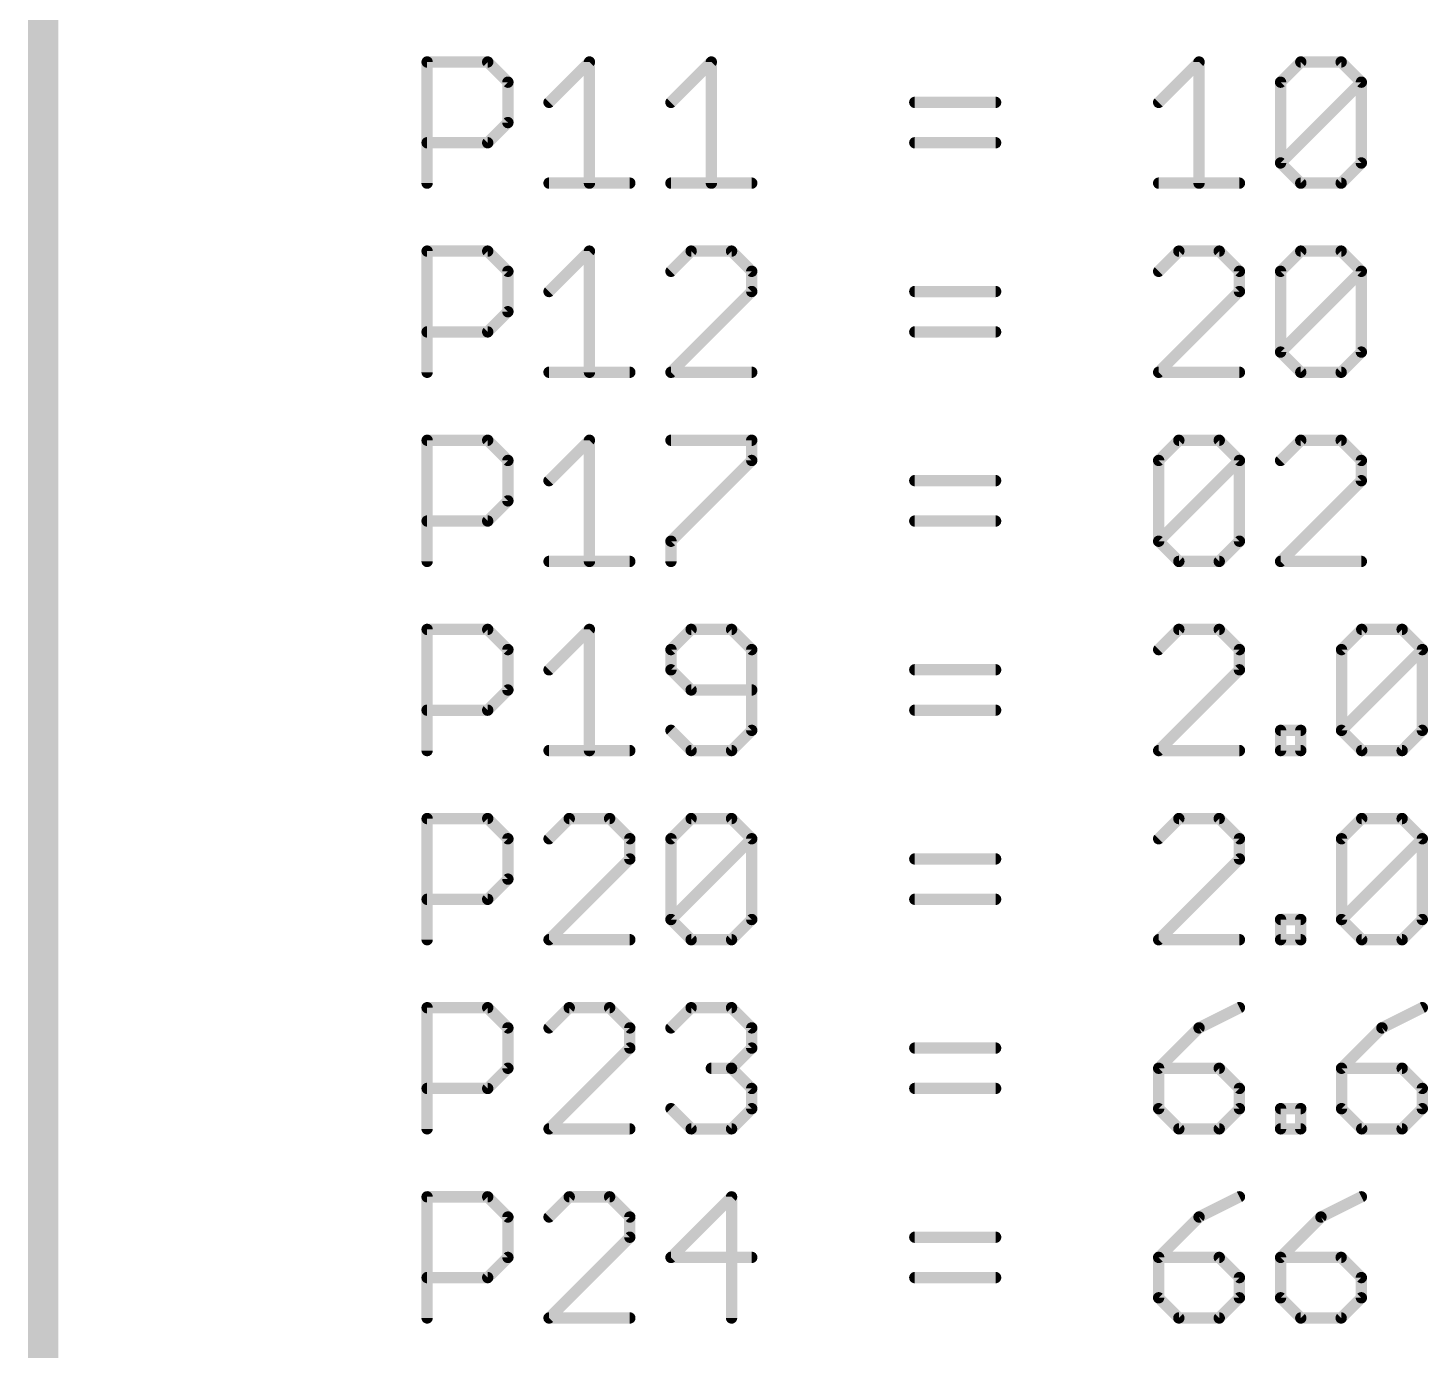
# Model space of a CAD drawing. Extents: x 0 to 387, y 0 to 260.
# Drawn here: x 294.44 to 313.24, y 207.93 to 225.68 of the extents above; entities that cross this region are included whole.
import ezdxf

# ---------------------------------------------------------------- set-up
doc = ezdxf.new("R2010")
doc.units = 0
doc.layers.add('91', color=94, linetype='CONTINUOUS')
doc.layers.add('94', color=14, linetype='CONTINUOUS')

msp = doc.modelspace()

# ---------------------------------------------------------------- linework, layer by layer
at = {"layer": '91', "const_width": 0.4064}
msp.add_lwpolyline([(294.64, 190.5), (294.64, 238.76)], dxfattribs=at)
at = {"layer": '94', "const_width": 0.1524}
for points in [[(299.7962, 223.5962), (299.7962, 225.2232)], [(299.7962, 225.2232), (300.6097, 225.2232)], [(300.6097, 225.2232), (300.8809, 224.952)], [(301.4334, 224.6809), (301.9757, 225.2232)], [(301.9757, 225.2232), (301.9757, 223.5962)], [(303.0705, 224.6809), (303.6128, 225.2232)], [(303.6128, 225.2232), (303.6128, 223.5962)], [(309.6191, 224.6809), (310.1615, 225.2232)], [(310.1615, 225.2232), (310.1615, 223.5962)], [(311.2563, 224.952), (311.5275, 225.2232)], [(311.5275, 225.2232), (312.0698, 225.2232)], [(312.0698, 225.2232), (312.341, 224.952)], [(300.8809, 224.952), (300.8809, 224.4097)], [(311.2563, 223.8674), (311.2563, 224.952)], [(311.2563, 223.8674), (312.341, 224.952)], [(312.341, 224.952), (312.341, 223.8674)], [(306.3448, 224.6809), (307.4295, 224.6809)], [(300.8809, 224.4097), (300.6097, 224.1385)], [(300.6097, 224.1385), (299.7962, 224.1385)], [(306.3448, 224.1385), (307.4295, 224.1385)], [(311.5275, 223.5962), (311.2563, 223.8674)], [(312.341, 223.8674), (312.0698, 223.5962)], [(301.4334, 223.5962), (302.518, 223.5962)], [(303.0705, 223.5962), (304.1552, 223.5962)], [(309.6191, 223.5962), (310.7038, 223.5962)], [(312.0698, 223.5962), (311.5275, 223.5962)], [(299.7962, 221.0562), (299.7962, 222.6832)], [(299.7962, 222.6832), (300.6097, 222.6832)], [(300.6097, 222.6832), (300.8809, 222.412)], [(301.4334, 222.1409), (301.9757, 222.6832)], [(301.9757, 222.6832), (301.9757, 221.0562)], [(303.3417, 222.6832), (303.0705, 222.412)], [(303.884, 222.6832), (303.3417, 222.6832)], [(304.1552, 222.412), (303.884, 222.6832)], [(309.8903, 222.6832), (309.6191, 222.412)], [(310.4326, 222.6832), (309.8903, 222.6832)], [(310.7038, 222.412), (310.4326, 222.6832)], [(311.2563, 222.412), (311.5275, 222.6832)], [(311.5275, 222.6832), (312.0698, 222.6832)], [(312.0698, 222.6832), (312.341, 222.412)], [(300.8809, 222.412), (300.8809, 221.8697)], [(304.1552, 222.1409), (304.1552, 222.412)], [(310.7038, 222.1409), (310.7038, 222.412)], [(311.2563, 221.3274), (311.2563, 222.412)], [(311.2563, 221.3274), (312.341, 222.412)], [(312.341, 222.412), (312.341, 221.3274)], [(303.0705, 221.0562), (304.1552, 222.1409)], [(306.3448, 222.1409), (307.4295, 222.1409)], [(309.6191, 221.0562), (310.7038, 222.1409)], [(300.8809, 221.8697), (300.6097, 221.5985)], [(300.6097, 221.5985), (299.7962, 221.5985)], [(306.3448, 221.5985), (307.4295, 221.5985)], [(311.5275, 221.0562), (311.2563, 221.3274)], [(312.341, 221.3274), (312.0698, 221.0562)], [(301.4334, 221.0562), (302.518, 221.0562)], [(304.1552, 221.0562), (303.0705, 221.0562)], [(310.7038, 221.0562), (309.6191, 221.0562)], [(312.0698, 221.0562), (311.5275, 221.0562)], [(299.7962, 218.5162), (299.7962, 220.1432)], [(299.7962, 220.1432), (300.6097, 220.1432)], [(300.6097, 220.1432), (300.8809, 219.872)], [(301.4334, 219.6009), (301.9757, 220.1432)], [(301.9757, 220.1432), (301.9757, 218.5162)], [(303.0705, 220.1432), (304.1552, 220.1432)], [(304.1552, 220.1432), (304.1552, 219.872)], [(309.6191, 219.872), (309.8903, 220.1432)], [(309.8903, 220.1432), (310.4326, 220.1432)], [(310.4326, 220.1432), (310.7038, 219.872)], [(311.5275, 220.1432), (311.2563, 219.872)], [(312.0698, 220.1432), (311.5275, 220.1432)], [(312.341, 219.872), (312.0698, 220.1432)], [(300.8809, 219.872), (300.8809, 219.3297)], [(304.1552, 219.872), (303.0705, 218.7874)], [(309.6191, 218.7874), (309.6191, 219.872)], [(309.6191, 218.7874), (310.7038, 219.872)], [(310.7038, 219.872), (310.7038, 218.7874)], [(312.341, 219.6009), (312.341, 219.872)], [(306.3448, 219.6009), (307.4295, 219.6009)], [(311.2563, 218.5162), (312.341, 219.6009)], [(300.8809, 219.3297), (300.6097, 219.0585)], [(300.6097, 219.0585), (299.7962, 219.0585)], [(306.3448, 219.0585), (307.4295, 219.0585)], [(303.0705, 218.7874), (303.0705, 218.5162)], [(309.8903, 218.5162), (309.6191, 218.7874)], [(310.7038, 218.7874), (310.4326, 218.5162)], [(301.4334, 218.5162), (302.518, 218.5162)], [(310.4326, 218.5162), (309.8903, 218.5162)], [(312.341, 218.5162), (311.2563, 218.5162)], [(299.7962, 215.9762), (299.7962, 217.6032)], [(299.7962, 217.6032), (300.6097, 217.6032)], [(300.6097, 217.6032), (300.8809, 217.332)], [(301.4334, 217.0609), (301.9757, 217.6032)], [(301.9757, 217.6032), (301.9757, 215.9762)], [(303.3417, 217.6032), (303.0705, 217.332)], [(303.884, 217.6032), (303.3417, 217.6032)], [(304.1552, 217.332), (303.884, 217.6032)], [(309.8903, 217.6032), (309.6191, 217.332)], [(310.4326, 217.6032), (309.8903, 217.6032)], [(310.7038, 217.332), (310.4326, 217.6032)], [(312.0749, 217.332), (312.346, 217.6032)], [(312.346, 217.6032), (312.8884, 217.6032)], [(312.8884, 217.6032), (313.1595, 217.332)], [(300.8809, 217.332), (300.8809, 216.7897)], [(303.0705, 217.332), (303.0705, 217.0609)], [(304.1552, 216.2474), (304.1552, 217.332)], [(310.7038, 217.0609), (310.7038, 217.332)], [(312.0749, 216.2474), (312.0749, 217.332)], [(312.0749, 216.2474), (313.1595, 217.332)], [(313.1595, 217.332), (313.1595, 216.2474)], [(303.0705, 217.0609), (303.3417, 216.7897)], [(306.3448, 217.0609), (307.4295, 217.0609)], [(309.6191, 215.9762), (310.7038, 217.0609)], [(300.8809, 216.7897), (300.6097, 216.5185)], [(303.3417, 216.7897), (304.1552, 216.7897)], [(300.6097, 216.5185), (299.7962, 216.5185)], [(306.3448, 216.5185), (307.4295, 216.5185)], [(303.0705, 216.2474), (303.3417, 215.9762)], [(303.884, 215.9762), (304.1552, 216.2474)], [(311.2563, 215.9762), (311.2563, 216.2474)], [(311.2563, 216.2474), (311.5275, 216.2474)], [(311.5275, 216.2474), (311.5275, 215.9762)], [(312.346, 215.9762), (312.0749, 216.2474)], [(313.1595, 216.2474), (312.8884, 215.9762)], [(301.4334, 215.9762), (302.518, 215.9762)], [(303.3417, 215.9762), (303.884, 215.9762)], [(310.7038, 215.9762), (309.6191, 215.9762)], [(311.5275, 215.9762), (311.2563, 215.9762)], [(312.8884, 215.9762), (312.346, 215.9762)], [(299.7962, 213.4362), (299.7962, 215.0632)], [(299.7962, 215.0632), (300.6097, 215.0632)], [(300.6097, 215.0632), (300.8809, 214.792)], [(301.7045, 215.0632), (301.4334, 214.792)], [(302.2468, 215.0632), (301.7045, 215.0632)], [(302.518, 214.792), (302.2468, 215.0632)], [(303.0705, 214.792), (303.3417, 215.0632)], [(303.3417, 215.0632), (303.884, 215.0632)], [(303.884, 215.0632), (304.1552, 214.792)], [(309.8903, 215.0632), (309.6191, 214.792)], [(310.4326, 215.0632), (309.8903, 215.0632)], [(310.7038, 214.792), (310.4326, 215.0632)], [(312.0749, 214.792), (312.346, 215.0632)], [(312.346, 215.0632), (312.8884, 215.0632)], [(312.8884, 215.0632), (313.1595, 214.792)], [(300.8809, 214.792), (300.8809, 214.2497)], [(302.518, 214.5209), (302.518, 214.792)], [(303.0705, 213.7074), (303.0705, 214.792)], [(303.0705, 213.7074), (304.1552, 214.792)], [(304.1552, 214.792), (304.1552, 213.7074)], [(310.7038, 214.5209), (310.7038, 214.792)], [(312.0749, 213.7074), (312.0749, 214.792)], [(312.0749, 213.7074), (313.1595, 214.792)], [(313.1595, 214.792), (313.1595, 213.7074)], [(301.4334, 213.4362), (302.518, 214.5209)], [(306.3448, 214.5209), (307.4295, 214.5209)], [(309.6191, 213.4362), (310.7038, 214.5209)], [(300.8809, 214.2497), (300.6097, 213.9785)], [(300.6097, 213.9785), (299.7962, 213.9785)], [(306.3448, 213.9785), (307.4295, 213.9785)], [(303.3417, 213.4362), (303.0705, 213.7074)], [(304.1552, 213.7074), (303.884, 213.4362)], [(311.2563, 213.4362), (311.2563, 213.7074)], [(311.2563, 213.7074), (311.5275, 213.7074)], [(311.5275, 213.7074), (311.5275, 213.4362)], [(312.346, 213.4362), (312.0749, 213.7074)], [(313.1595, 213.7074), (312.8884, 213.4362)], [(302.518, 213.4362), (301.4334, 213.4362)], [(303.884, 213.4362), (303.3417, 213.4362)], [(310.7038, 213.4362), (309.6191, 213.4362)], [(311.5275, 213.4362), (311.2563, 213.4362)], [(312.8884, 213.4362), (312.346, 213.4362)], [(299.7962, 210.8962), (299.7962, 212.5232)], [(299.7962, 212.5232), (300.6097, 212.5232)], [(300.6097, 212.5232), (300.8809, 212.252)], [(301.7045, 212.5232), (301.4334, 212.252)], [(302.2468, 212.5232), (301.7045, 212.5232)], [(302.518, 212.252), (302.2468, 212.5232)], [(303.0705, 212.252), (303.3417, 212.5232)], [(303.3417, 212.5232), (303.884, 212.5232)], [(303.884, 212.5232), (304.1552, 212.252)], [(310.7038, 212.5232), (310.1615, 212.252)], [(313.1595, 212.5232), (312.6172, 212.252)], [(300.8809, 212.252), (300.8809, 211.7097)], [(302.518, 211.9809), (302.518, 212.252)], [(304.1552, 212.252), (304.1552, 211.9809)], [(310.1615, 212.252), (309.6191, 211.7097)], [(312.6172, 212.252), (312.0749, 211.7097)], [(301.4334, 210.8962), (302.518, 211.9809)], [(304.1552, 211.9809), (303.884, 211.7097)], [(306.3448, 211.9809), (307.4295, 211.9809)], [(300.8809, 211.7097), (300.6097, 211.4385)], [(303.884, 211.7097), (303.6128, 211.7097)], [(303.884, 211.7097), (304.1552, 211.4385)], [(309.6191, 211.7097), (309.6191, 211.1674)], [(310.4326, 211.7097), (309.6191, 211.7097)], [(310.7038, 211.4385), (310.4326, 211.7097)], [(312.0749, 211.7097), (312.0749, 211.1674)], [(312.8884, 211.7097), (312.0749, 211.7097)], [(313.1595, 211.4385), (312.8884, 211.7097)], [(300.6097, 211.4385), (299.7962, 211.4385)], [(304.1552, 211.4385), (304.1552, 211.1674)], [(306.3448, 211.4385), (307.4295, 211.4385)], [(310.7038, 211.1674), (310.7038, 211.4385)], [(313.1595, 211.1674), (313.1595, 211.4385)], [(303.3417, 210.8962), (303.0705, 211.1674)], [(304.1552, 211.1674), (303.884, 210.8962)], [(309.6191, 211.1674), (309.8903, 210.8962)], [(310.4326, 210.8962), (310.7038, 211.1674)], [(311.2563, 210.8962), (311.2563, 211.1674)], [(311.2563, 211.1674), (311.5275, 211.1674)], [(311.5275, 211.1674), (311.5275, 210.8962)], [(312.0749, 211.1674), (312.346, 210.8962)], [(312.8884, 210.8962), (313.1595, 211.1674)], [(302.518, 210.8962), (301.4334, 210.8962)], [(303.884, 210.8962), (303.3417, 210.8962)], [(309.8903, 210.8962), (310.4326, 210.8962)], [(311.5275, 210.8962), (311.2563, 210.8962)], [(312.346, 210.8962), (312.8884, 210.8962)], [(299.7962, 208.3562), (299.7962, 209.9832)], [(299.7962, 209.9832), (300.6097, 209.9832)], [(300.6097, 209.9832), (300.8809, 209.712)], [(301.7045, 209.9832), (301.4334, 209.712)], [(302.2468, 209.9832), (301.7045, 209.9832)], [(302.518, 209.712), (302.2468, 209.9832)], [(303.884, 209.9832), (303.0705, 209.1697)], [(303.884, 208.3562), (303.884, 209.9832)], [(310.7038, 209.9832), (310.1615, 209.712)], [(312.341, 209.9832), (311.7986, 209.712)], [(300.8809, 209.712), (300.8809, 209.1697)], [(302.518, 209.4409), (302.518, 209.712)], [(310.1615, 209.712), (309.6191, 209.1697)], [(311.7986, 209.712), (311.2563, 209.1697)], [(301.4334, 208.3562), (302.518, 209.4409)], [(306.3448, 209.4409), (307.4295, 209.4409)], [(300.8809, 209.1697), (300.6097, 208.8985)], [(303.0705, 209.1697), (304.1552, 209.1697)], [(309.6191, 209.1697), (309.6191, 208.6274)], [(310.4326, 209.1697), (309.6191, 209.1697)], [(310.7038, 208.8985), (310.4326, 209.1697)], [(311.2563, 209.1697), (311.2563, 208.6274)], [(312.0698, 209.1697), (311.2563, 209.1697)], [(312.341, 208.8985), (312.0698, 209.1697)], [(300.6097, 208.8985), (299.7962, 208.8985)], [(306.3448, 208.8985), (307.4295, 208.8985)], [(310.7038, 208.6274), (310.7038, 208.8985)], [(312.341, 208.6274), (312.341, 208.8985)], [(309.6191, 208.6274), (309.8903, 208.3562)], [(310.4326, 208.3562), (310.7038, 208.6274)], [(311.2563, 208.6274), (311.5275, 208.3562)], [(312.0698, 208.3562), (312.341, 208.6274)], [(302.518, 208.3562), (301.4334, 208.3562)], [(309.8903, 208.3562), (310.4326, 208.3562)], [(311.5275, 208.3562), (312.0698, 208.3562)]]:
    msp.add_lwpolyline(points, dxfattribs=at)
at = {"layer": '94', "const_width": 0.0762}
for points in [[(299.8343, 225.2232, 1), (299.7581, 225.2232)], [(299.7962, 225.2613, 1), (299.7962, 225.1851)], [(300.6366, 225.2501, 1), (300.5828, 225.1962)], [(300.6097, 225.1851, 1), (300.6097, 225.2613)], [(302.0138, 225.2232, 1), (301.9376, 225.2232)], [(302.0026, 225.1962, 1), (301.9487, 225.2501)], [(303.6509, 225.2232, 1), (303.5747, 225.2232)], [(303.6398, 225.1962, 1), (303.5859, 225.2501)], [(310.1996, 225.2232, 1), (310.1234, 225.2232)], [(310.1884, 225.1962, 1), (310.1345, 225.2501)], [(311.5275, 225.2613, 1), (311.5275, 225.1851)], [(311.5544, 225.1962, 1), (311.5005, 225.2501)], [(312.0967, 225.2501, 1), (312.0428, 225.1962)], [(312.0698, 225.1851, 1), (312.0698, 225.2613)], [(300.919, 224.952, 1), (300.8428, 224.952)], [(311.2944, 224.952, 1), (311.2182, 224.952)], [(312.3791, 224.952, 1), (312.3029, 224.952)], [(312.3679, 224.9251, 1), (312.314, 224.979)], [(300.8539, 224.9251, 1), (300.9078, 224.979)], [(311.2294, 224.979, 1), (311.2832, 224.9251)], [(312.314, 224.9251, 1), (312.3679, 224.979)], [(301.4064, 224.7078, 1), (301.4603, 224.6539)], [(303.0436, 224.7078, 1), (303.0975, 224.6539)], [(306.3448, 224.719, 1), (306.3448, 224.6428)], [(307.4295, 224.6428, 1), (307.4295, 224.719)], [(309.5922, 224.7078, 1), (309.6461, 224.6539)], [(300.9078, 224.3828, 1), (300.8539, 224.4366)], [(300.8428, 224.4097, 1), (300.919, 224.4097)], [(299.7962, 224.1766, 1), (299.7962, 224.1004)], [(300.5828, 224.1655, 1), (300.6366, 224.1116)], [(300.6097, 224.1004, 1), (300.6097, 224.1766)], [(306.3448, 224.1766, 1), (306.3448, 224.1004)], [(307.4295, 224.1004, 1), (307.4295, 224.1766)], [(311.2832, 223.8943, 1), (311.2294, 223.8404)], [(311.2294, 223.8943, 1), (311.2832, 223.8404)], [(311.2182, 223.8674, 1), (311.2944, 223.8674)], [(312.3029, 223.8674, 1), (312.3791, 223.8674)], [(312.3679, 223.8404, 1), (312.314, 223.8943)], [(299.7581, 223.5962, 1), (299.8343, 223.5962)], [(301.4334, 223.6343, 1), (301.4334, 223.5581)], [(301.9376, 223.5962, 1), (302.0138, 223.5962)], [(302.518, 223.5581, 1), (302.518, 223.6343)], [(303.0705, 223.6343, 1), (303.0705, 223.5581)], [(303.5747, 223.5962, 1), (303.6509, 223.5962)], [(304.1552, 223.5581, 1), (304.1552, 223.6343)], [(309.6191, 223.6343, 1), (309.6191, 223.5581)], [(310.1234, 223.5962, 1), (310.1996, 223.5962)], [(310.7038, 223.5581, 1), (310.7038, 223.6343)], [(311.5275, 223.6343, 1), (311.5275, 223.5581)], [(311.5005, 223.5693, 1), (311.5544, 223.6231)], [(312.0428, 223.6231, 1), (312.0967, 223.5693)], [(312.0698, 223.5581, 1), (312.0698, 223.6343)], [(299.8343, 222.6832, 1), (299.7581, 222.6832)], [(299.7962, 222.7213, 1), (299.7962, 222.6451)], [(300.6366, 222.7101, 1), (300.5828, 222.6562)], [(300.6097, 222.6451, 1), (300.6097, 222.7213)], [(302.0138, 222.6832, 1), (301.9376, 222.6832)], [(302.0026, 222.6562, 1), (301.9487, 222.7101)], [(303.3417, 222.7213, 1), (303.3417, 222.6451)], [(303.3686, 222.6562, 1), (303.3147, 222.7101)], [(303.9109, 222.7101, 1), (303.8571, 222.6562)], [(303.884, 222.6451, 1), (303.884, 222.7213)], [(309.8903, 222.7213, 1), (309.8903, 222.6451)], [(309.9172, 222.6562, 1), (309.8634, 222.7101)], [(310.4596, 222.7101, 1), (310.4057, 222.6562)], [(310.4326, 222.6451, 1), (310.4326, 222.7213)], [(311.5275, 222.7213, 1), (311.5275, 222.6451)], [(311.5544, 222.6562, 1), (311.5005, 222.7101)], [(312.0967, 222.7101, 1), (312.0428, 222.6562)], [(312.0698, 222.6451, 1), (312.0698, 222.7213)], [(300.919, 222.412, 1), (300.8428, 222.412)], [(300.8539, 222.3851, 1), (300.9078, 222.439)], [(303.0436, 222.439, 1), (303.0975, 222.3851)], [(304.1933, 222.412, 1), (304.1171, 222.412)], [(304.1282, 222.3851, 1), (304.1821, 222.439)], [(309.5922, 222.439, 1), (309.6461, 222.3851)], [(310.7419, 222.412, 1), (310.6657, 222.412)], [(310.6769, 222.3851, 1), (310.7307, 222.439)], [(311.2944, 222.412, 1), (311.2182, 222.412)], [(311.2294, 222.439, 1), (311.2832, 222.3851)], [(312.3791, 222.412, 1), (312.3029, 222.412)], [(312.3679, 222.3851, 1), (312.314, 222.439)], [(312.314, 222.3851, 1), (312.3679, 222.439)], [(301.4064, 222.1678, 1), (301.4603, 222.1139)], [(304.1821, 222.1139, 1), (304.1282, 222.1678)], [(306.3448, 222.179, 1), (306.3448, 222.1028)], [(307.4295, 222.1028, 1), (307.4295, 222.179)], [(310.7307, 222.1139, 1), (310.6769, 222.1678)], [(304.1171, 222.1409, 1), (304.1933, 222.1409)], [(310.6657, 222.1409, 1), (310.7419, 222.1409)], [(300.8428, 221.8697, 1), (300.919, 221.8697)], [(300.9078, 221.8428, 1), (300.8539, 221.8966)], [(299.7962, 221.6366, 1), (299.7962, 221.5604)], [(300.5828, 221.6255, 1), (300.6366, 221.5716)], [(300.6097, 221.5604, 1), (300.6097, 221.6366)], [(306.3448, 221.6366, 1), (306.3448, 221.5604)], [(307.4295, 221.5604, 1), (307.4295, 221.6366)], [(311.2832, 221.3543, 1), (311.2294, 221.3004)], [(311.2294, 221.3543, 1), (311.2832, 221.3004)], [(311.2182, 221.3274, 1), (311.2944, 221.3274)], [(312.3029, 221.3274, 1), (312.3791, 221.3274)], [(312.3679, 221.3004, 1), (312.314, 221.3543)], [(299.7581, 221.0562, 1), (299.8343, 221.0562)], [(301.4334, 221.0943, 1), (301.4334, 221.0181)], [(301.9376, 221.0562, 1), (302.0138, 221.0562)], [(302.518, 221.0181, 1), (302.518, 221.0943)], [(303.0705, 221.0943, 1), (303.0705, 221.0181)], [(303.0436, 221.0831, 1), (303.0975, 221.0293)], [(304.1552, 221.0181, 1), (304.1552, 221.0943)], [(309.6191, 221.0943, 1), (309.6191, 221.0181)], [(309.5922, 221.0831, 1), (309.6461, 221.0293)], [(310.7038, 221.0181, 1), (310.7038, 221.0943)], [(311.5275, 221.0943, 1), (311.5275, 221.0181)], [(311.5005, 221.0293, 1), (311.5544, 221.0831)], [(312.0428, 221.0831, 1), (312.0967, 221.0293)], [(312.0698, 221.0181, 1), (312.0698, 221.0943)], [(299.8343, 220.1432, 1), (299.7581, 220.1432)], [(299.7962, 220.1813, 1), (299.7962, 220.1051)], [(300.6366, 220.1701, 1), (300.5828, 220.1162)], [(300.6097, 220.1051, 1), (300.6097, 220.1813)], [(302.0138, 220.1432, 1), (301.9376, 220.1432)], [(302.0026, 220.1162, 1), (301.9487, 220.1701)], [(303.0705, 220.1813, 1), (303.0705, 220.1051)], [(304.1933, 220.1432, 1), (304.1171, 220.1432)], [(304.1552, 220.1051, 1), (304.1552, 220.1813)], [(309.8903, 220.1813, 1), (309.8903, 220.1051)], [(309.9172, 220.1162, 1), (309.8634, 220.1701)], [(310.4596, 220.1701, 1), (310.4057, 220.1162)], [(310.4326, 220.1051, 1), (310.4326, 220.1813)], [(311.5275, 220.1813, 1), (311.5275, 220.1051)], [(311.5544, 220.1162, 1), (311.5005, 220.1701)], [(312.0967, 220.1701, 1), (312.0428, 220.1162)], [(312.0698, 220.1051, 1), (312.0698, 220.1813)], [(300.919, 219.872, 1), (300.8428, 219.872)], [(304.1821, 219.8451, 1), (304.1282, 219.899)], [(309.6572, 219.872, 1), (309.581, 219.872)], [(310.7419, 219.872, 1), (310.6657, 219.872)], [(310.7307, 219.8451, 1), (310.6769, 219.899)], [(312.3791, 219.872, 1), (312.3029, 219.872)], [(300.8539, 219.8451, 1), (300.9078, 219.899)], [(304.1171, 219.872, 1), (304.1933, 219.872)], [(309.5922, 219.899, 1), (309.6461, 219.8451)], [(310.6769, 219.8451, 1), (310.7307, 219.899)], [(311.2294, 219.899, 1), (311.2832, 219.8451)], [(312.314, 219.8451, 1), (312.3679, 219.899)], [(301.4064, 219.6278, 1), (301.4603, 219.5739)], [(306.3448, 219.639, 1), (306.3448, 219.5628)], [(307.4295, 219.5628, 1), (307.4295, 219.639)], [(312.3029, 219.6009, 1), (312.3791, 219.6009)], [(312.3679, 219.5739, 1), (312.314, 219.6278)], [(300.9078, 219.3028, 1), (300.8539, 219.3566)], [(300.8428, 219.3297, 1), (300.919, 219.3297)], [(299.7962, 219.0966, 1), (299.7962, 219.0204)], [(300.5828, 219.0855, 1), (300.6366, 219.0316)], [(300.6097, 219.0204, 1), (300.6097, 219.0966)], [(306.3448, 219.0966, 1), (306.3448, 219.0204)], [(307.4295, 219.0204, 1), (307.4295, 219.0966)], [(303.1086, 218.7874, 1), (303.0324, 218.7874)], [(303.0436, 218.8143, 1), (303.0975, 218.7604)], [(309.6461, 218.8143, 1), (309.5922, 218.7604)], [(309.5922, 218.8143, 1), (309.6461, 218.7604)], [(309.581, 218.7874, 1), (309.6572, 218.7874)], [(310.6657, 218.7874, 1), (310.7419, 218.7874)], [(310.7307, 218.7604, 1), (310.6769, 218.8143)], [(299.7581, 218.5162, 1), (299.8343, 218.5162)], [(301.4334, 218.5543, 1), (301.4334, 218.4781)], [(301.9376, 218.5162, 1), (302.0138, 218.5162)], [(302.518, 218.4781, 1), (302.518, 218.5543)], [(303.0324, 218.5162, 1), (303.1086, 218.5162)], [(309.8903, 218.5543, 1), (309.8903, 218.4781)], [(309.8634, 218.4893, 1), (309.9172, 218.5431)], [(310.4057, 218.5431, 1), (310.4596, 218.4893)], [(310.4326, 218.4781, 1), (310.4326, 218.5543)], [(311.2563, 218.5543, 1), (311.2563, 218.4781)], [(311.2294, 218.5431, 1), (311.2832, 218.4893)], [(312.341, 218.4781, 1), (312.341, 218.5543)], [(299.8343, 217.6032, 1), (299.7581, 217.6032)], [(299.7962, 217.6413, 1), (299.7962, 217.5651)], [(300.6366, 217.6301, 1), (300.5828, 217.5762)], [(300.6097, 217.5651, 1), (300.6097, 217.6413)], [(302.0138, 217.6032, 1), (301.9376, 217.6032)], [(302.0026, 217.5762, 1), (301.9487, 217.6301)], [(303.3417, 217.6413, 1), (303.3417, 217.5651)], [(303.3686, 217.5762, 1), (303.3147, 217.6301)], [(303.9109, 217.6301, 1), (303.8571, 217.5762)], [(303.884, 217.5651, 1), (303.884, 217.6413)], [(309.8903, 217.6413, 1), (309.8903, 217.5651)], [(309.9172, 217.5762, 1), (309.8634, 217.6301)], [(310.4596, 217.6301, 1), (310.4057, 217.5762)], [(310.4326, 217.5651, 1), (310.4326, 217.6413)], [(312.346, 217.6413, 1), (312.346, 217.5651)], [(312.373, 217.5762, 1), (312.3191, 217.6301)], [(312.9153, 217.6301, 1), (312.8614, 217.5762)], [(312.8884, 217.5651, 1), (312.8884, 217.6413)], [(300.919, 217.332, 1), (300.8428, 217.332)], [(300.8539, 217.3051, 1), (300.9078, 217.359)], [(303.1086, 217.332, 1), (303.0324, 217.332)], [(303.0436, 217.359, 1), (303.0975, 217.3051)], [(304.1933, 217.332, 1), (304.1171, 217.332)], [(304.1282, 217.3051, 1), (304.1821, 217.359)], [(309.5922, 217.359, 1), (309.6461, 217.3051)], [(310.7419, 217.332, 1), (310.6657, 217.332)], [(310.6769, 217.3051, 1), (310.7307, 217.359)], [(312.0479, 217.359, 1), (312.1018, 217.3051)], [(312.113, 217.332, 1), (312.0368, 217.332)], [(313.1976, 217.332, 1), (313.1214, 217.332)], [(313.1865, 217.3051, 1), (313.1326, 217.359)], [(313.1326, 217.3051, 1), (313.1865, 217.359)], [(303.0975, 217.0878, 1), (303.0436, 217.0339)], [(306.3448, 217.099, 1), (306.3448, 217.0228)], [(307.4295, 217.0228, 1), (307.4295, 217.099)], [(310.7307, 217.0339, 1), (310.6769, 217.0878)], [(301.4064, 217.0878, 1), (301.4603, 217.0339)], [(303.0324, 217.0609, 1), (303.1086, 217.0609)], [(310.6657, 217.0609, 1), (310.7419, 217.0609)], [(300.8428, 216.7897, 1), (300.919, 216.7897)], [(300.9078, 216.7628, 1), (300.8539, 216.8166)], [(303.3417, 216.8278, 1), (303.3417, 216.7516)], [(303.3147, 216.7628, 1), (303.3686, 216.8166)], [(304.1552, 216.7516, 1), (304.1552, 216.8278)], [(299.7962, 216.5566, 1), (299.7962, 216.4804)], [(300.5828, 216.5455, 1), (300.6366, 216.4916)], [(300.6097, 216.4804, 1), (300.6097, 216.5566)], [(306.3448, 216.5566, 1), (306.3448, 216.4804)], [(307.4295, 216.4804, 1), (307.4295, 216.5566)], [(303.0975, 216.2743, 1), (303.0436, 216.2204)], [(304.1171, 216.2474, 1), (304.1933, 216.2474)], [(304.1821, 216.2204, 1), (304.1282, 216.2743)], [(311.2944, 216.2474, 1), (311.2182, 216.2474)], [(311.2563, 216.2855, 1), (311.2563, 216.2093)], [(311.5656, 216.2474, 1), (311.4894, 216.2474)], [(311.5275, 216.2093, 1), (311.5275, 216.2855)], [(312.1018, 216.2743, 1), (312.0479, 216.2204)], [(312.0479, 216.2743, 1), (312.1018, 216.2204)], [(312.0368, 216.2474, 1), (312.113, 216.2474)], [(313.1214, 216.2474, 1), (313.1976, 216.2474)], [(313.1865, 216.2204, 1), (313.1326, 216.2743)], [(299.7581, 215.9762, 1), (299.8343, 215.9762)], [(301.4334, 216.0143, 1), (301.4334, 215.9381)], [(301.9376, 215.9762, 1), (302.0138, 215.9762)], [(302.518, 215.9381, 1), (302.518, 216.0143)], [(303.3417, 216.0143, 1), (303.3417, 215.9381)], [(303.3147, 215.9493, 1), (303.3686, 216.0031)], [(303.8571, 216.0031, 1), (303.9109, 215.9493)], [(303.884, 215.9381, 1), (303.884, 216.0143)], [(309.6191, 216.0143, 1), (309.6191, 215.9381)], [(309.5922, 216.0031, 1), (309.6461, 215.9493)], [(310.7038, 215.9381, 1), (310.7038, 216.0143)], [(311.2563, 216.0143, 1), (311.2563, 215.9381)], [(311.2182, 215.9762, 1), (311.2944, 215.9762)], [(311.4894, 215.9762, 1), (311.5656, 215.9762)], [(311.5275, 215.9381, 1), (311.5275, 216.0143)], [(312.346, 216.0143, 1), (312.346, 215.9381)], [(312.3191, 215.9493, 1), (312.373, 216.0031)], [(312.8614, 216.0031, 1), (312.9153, 215.9493)], [(312.8884, 215.9381, 1), (312.8884, 216.0143)], [(299.8343, 215.0632, 1), (299.7581, 215.0632)], [(299.7962, 215.1013, 1), (299.7962, 215.0251)], [(300.6366, 215.0901, 1), (300.5828, 215.0362)], [(300.6097, 215.0251, 1), (300.6097, 215.1013)], [(301.7045, 215.1013, 1), (301.7045, 215.0251)], [(301.7315, 215.0362, 1), (301.6776, 215.0901)], [(302.2738, 215.0901, 1), (302.2199, 215.0362)], [(302.2468, 215.0251, 1), (302.2468, 215.1013)], [(303.3417, 215.1013, 1), (303.3417, 215.0251)], [(303.3686, 215.0362, 1), (303.3147, 215.0901)], [(303.9109, 215.0901, 1), (303.8571, 215.0362)], [(303.884, 215.0251, 1), (303.884, 215.1013)], [(309.8903, 215.1013, 1), (309.8903, 215.0251)], [(309.9172, 215.0362, 1), (309.8634, 215.0901)], [(310.4596, 215.0901, 1), (310.4057, 215.0362)], [(310.4326, 215.0251, 1), (310.4326, 215.1013)], [(312.346, 215.1013, 1), (312.346, 215.0251)], [(312.373, 215.0362, 1), (312.3191, 215.0901)], [(312.9153, 215.0901, 1), (312.8614, 215.0362)], [(312.8884, 215.0251, 1), (312.8884, 215.1013)], [(300.919, 214.792, 1), (300.8428, 214.792)], [(300.8539, 214.7651, 1), (300.9078, 214.819)], [(301.4064, 214.819, 1), (301.4603, 214.7651)], [(302.5561, 214.792, 1), (302.4799, 214.792)], [(302.4911, 214.7651, 1), (302.545, 214.819)], [(303.1086, 214.792, 1), (303.0324, 214.792)], [(303.0436, 214.819, 1), (303.0975, 214.7651)], [(304.1933, 214.792, 1), (304.1171, 214.792)], [(304.1821, 214.7651, 1), (304.1282, 214.819)], [(304.1282, 214.7651, 1), (304.1821, 214.819)], [(309.5922, 214.819, 1), (309.6461, 214.7651)], [(310.7419, 214.792, 1), (310.6657, 214.792)], [(310.6769, 214.7651, 1), (310.7307, 214.819)], [(312.0479, 214.819, 1), (312.1018, 214.7651)], [(312.113, 214.792, 1), (312.0368, 214.792)], [(313.1976, 214.792, 1), (313.1214, 214.792)], [(313.1865, 214.7651, 1), (313.1326, 214.819)], [(313.1326, 214.7651, 1), (313.1865, 214.819)], [(302.4799, 214.5209, 1), (302.5561, 214.5209)], [(302.545, 214.4939, 1), (302.4911, 214.5478)], [(306.3448, 214.559, 1), (306.3448, 214.4828)], [(307.4295, 214.4828, 1), (307.4295, 214.559)], [(310.6657, 214.5209, 1), (310.7419, 214.5209)], [(310.7307, 214.4939, 1), (310.6769, 214.5478)], [(300.9078, 214.2228, 1), (300.8539, 214.2766)], [(300.8428, 214.2497, 1), (300.919, 214.2497)], [(299.7962, 214.0166, 1), (299.7962, 213.9404)], [(300.5828, 214.0055, 1), (300.6366, 213.9516)], [(300.6097, 213.9404, 1), (300.6097, 214.0166)], [(306.3448, 214.0166, 1), (306.3448, 213.9404)], [(307.4295, 213.9404, 1), (307.4295, 214.0166)], [(303.0975, 213.7343, 1), (303.0436, 213.6804)], [(303.0436, 213.7343, 1), (303.0975, 213.6804)], [(303.0324, 213.7074, 1), (303.1086, 213.7074)], [(304.1171, 213.7074, 1), (304.1933, 213.7074)], [(304.1821, 213.6804, 1), (304.1282, 213.7343)], [(311.2944, 213.7074, 1), (311.2182, 213.7074)], [(311.2563, 213.7455, 1), (311.2563, 213.6693)], [(311.5656, 213.7074, 1), (311.4894, 213.7074)], [(311.5275, 213.6693, 1), (311.5275, 213.7455)], [(312.1018, 213.7343, 1), (312.0479, 213.6804)], [(312.0479, 213.7343, 1), (312.1018, 213.6804)], [(312.0368, 213.7074, 1), (312.113, 213.7074)], [(313.1214, 213.7074, 1), (313.1976, 213.7074)], [(313.1865, 213.6804, 1), (313.1326, 213.7343)], [(299.7581, 213.4362, 1), (299.8343, 213.4362)], [(301.4334, 213.4743, 1), (301.4334, 213.3981)], [(301.4064, 213.4631, 1), (301.4603, 213.4093)], [(302.518, 213.3981, 1), (302.518, 213.4743)], [(303.3417, 213.4743, 1), (303.3417, 213.3981)], [(303.3147, 213.4093, 1), (303.3686, 213.4631)], [(303.8571, 213.4631, 1), (303.9109, 213.4093)], [(303.884, 213.3981, 1), (303.884, 213.4743)], [(309.6191, 213.4743, 1), (309.6191, 213.3981)], [(309.5922, 213.4631, 1), (309.6461, 213.4093)], [(310.7038, 213.3981, 1), (310.7038, 213.4743)], [(311.2563, 213.4743, 1), (311.2563, 213.3981)], [(311.2182, 213.4362, 1), (311.2944, 213.4362)], [(311.4894, 213.4362, 1), (311.5656, 213.4362)], [(311.5275, 213.3981, 1), (311.5275, 213.4743)], [(312.346, 213.4743, 1), (312.346, 213.3981)], [(312.3191, 213.4093, 1), (312.373, 213.4631)], [(312.8614, 213.4631, 1), (312.9153, 213.4093)], [(312.8884, 213.3981, 1), (312.8884, 213.4743)], [(299.8343, 212.5232, 1), (299.7581, 212.5232)], [(299.7962, 212.5613, 1), (299.7962, 212.4851)], [(300.6366, 212.5501, 1), (300.5828, 212.4962)], [(300.6097, 212.4851, 1), (300.6097, 212.5613)], [(301.7045, 212.5613, 1), (301.7045, 212.4851)], [(301.7315, 212.4962, 1), (301.6776, 212.5501)], [(302.2738, 212.5501, 1), (302.2199, 212.4962)], [(302.2468, 212.4851, 1), (302.2468, 212.5613)], [(303.3417, 212.5613, 1), (303.3417, 212.4851)], [(303.3686, 212.4962, 1), (303.3147, 212.5501)], [(303.9109, 212.5501, 1), (303.8571, 212.4962)], [(303.884, 212.4851, 1), (303.884, 212.5613)], [(310.7208, 212.4891, 1), (310.6868, 212.5573)], [(313.1766, 212.4891, 1), (313.1425, 212.5573)], [(300.919, 212.252, 1), (300.8428, 212.252)], [(300.8539, 212.2251, 1), (300.9078, 212.279)], [(301.4064, 212.279, 1), (301.4603, 212.2251)], [(302.5561, 212.252, 1), (302.4799, 212.252)], [(302.4911, 212.2251, 1), (302.545, 212.279)], [(303.0436, 212.279, 1), (303.0975, 212.2251)], [(304.1933, 212.252, 1), (304.1171, 212.252)], [(304.1282, 212.2251, 1), (304.1821, 212.279)], [(310.1444, 212.2861, 1), (310.1785, 212.2179)], [(310.1884, 212.2251, 1), (310.1345, 212.279)], [(312.6002, 212.2861, 1), (312.6342, 212.2179)], [(312.6441, 212.2251, 1), (312.5903, 212.279)], [(302.545, 211.9539, 1), (302.4911, 212.0078)], [(304.1821, 211.9539, 1), (304.1282, 212.0078)], [(306.3448, 212.019, 1), (306.3448, 211.9428)], [(307.4295, 211.9428, 1), (307.4295, 212.019)], [(302.4799, 211.9809, 1), (302.5561, 211.9809)], [(304.1171, 211.9809, 1), (304.1933, 211.9809)], [(300.8428, 211.7097, 1), (300.919, 211.7097)], [(300.9078, 211.6828, 1), (300.8539, 211.7366)], [(303.6128, 211.7478, 1), (303.6128, 211.6716)], [(303.9109, 211.7366, 1), (303.8571, 211.6828)], [(303.8571, 211.7366, 1), (303.9109, 211.6828)], [(303.884, 211.6716, 1), (303.884, 211.7478)], [(309.6572, 211.7097, 1), (309.581, 211.7097)], [(309.6191, 211.7478, 1), (309.6191, 211.6716)], [(309.5922, 211.7366, 1), (309.6461, 211.6828)], [(310.4596, 211.7366, 1), (310.4057, 211.6828)], [(310.4326, 211.6716, 1), (310.4326, 211.7478)], [(312.113, 211.7097, 1), (312.0368, 211.7097)], [(312.0749, 211.7478, 1), (312.0749, 211.6716)], [(312.0479, 211.7366, 1), (312.1018, 211.6828)], [(312.9153, 211.7366, 1), (312.8614, 211.6828)], [(312.8884, 211.6716, 1), (312.8884, 211.7478)], [(299.7962, 211.4766, 1), (299.7962, 211.4004)], [(300.5828, 211.4655, 1), (300.6366, 211.4116)], [(300.6097, 211.4004, 1), (300.6097, 211.4766)], [(304.1933, 211.4385, 1), (304.1171, 211.4385)], [(304.1282, 211.4116, 1), (304.1821, 211.4655)], [(306.3448, 211.4766, 1), (306.3448, 211.4004)], [(307.4295, 211.4004, 1), (307.4295, 211.4766)], [(310.7419, 211.4385, 1), (310.6657, 211.4385)], [(310.6769, 211.4116, 1), (310.7307, 211.4655)], [(313.1976, 211.4385, 1), (313.1214, 211.4385)], [(313.1326, 211.4116, 1), (313.1865, 211.4655)], [(303.0975, 211.1943, 1), (303.0436, 211.1404)], [(304.1171, 211.1674, 1), (304.1933, 211.1674)], [(304.1821, 211.1404, 1), (304.1282, 211.1943)], [(309.6461, 211.1943, 1), (309.5922, 211.1404)], [(309.581, 211.1674, 1), (309.6572, 211.1674)], [(310.6657, 211.1674, 1), (310.7419, 211.1674)], [(310.7307, 211.1404, 1), (310.6769, 211.1943)], [(311.2944, 211.1674, 1), (311.2182, 211.1674)], [(311.2563, 211.2055, 1), (311.2563, 211.1293)], [(311.5656, 211.1674, 1), (311.4894, 211.1674)], [(311.5275, 211.1293, 1), (311.5275, 211.2055)], [(312.1018, 211.1943, 1), (312.0479, 211.1404)], [(312.0368, 211.1674, 1), (312.113, 211.1674)], [(313.1214, 211.1674, 1), (313.1976, 211.1674)], [(313.1865, 211.1404, 1), (313.1326, 211.1943)], [(299.7581, 210.8962, 1), (299.8343, 210.8962)], [(301.4334, 210.9343, 1), (301.4334, 210.8581)], [(301.4064, 210.9231, 1), (301.4603, 210.8693)], [(302.518, 210.8581, 1), (302.518, 210.9343)], [(303.3417, 210.9343, 1), (303.3417, 210.8581)], [(303.3147, 210.8693, 1), (303.3686, 210.9231)], [(303.8571, 210.9231, 1), (303.9109, 210.8693)], [(303.884, 210.8581, 1), (303.884, 210.9343)], [(309.8903, 210.9343, 1), (309.8903, 210.8581)], [(309.8634, 210.8693, 1), (309.9172, 210.9231)], [(310.4057, 210.9231, 1), (310.4596, 210.8693)], [(310.4326, 210.8581, 1), (310.4326, 210.9343)], [(311.2563, 210.9343, 1), (311.2563, 210.8581)], [(311.2182, 210.8962, 1), (311.2944, 210.8962)], [(311.4894, 210.8962, 1), (311.5656, 210.8962)], [(311.5275, 210.8581, 1), (311.5275, 210.9343)], [(312.346, 210.9343, 1), (312.346, 210.8581)], [(312.3191, 210.8693, 1), (312.373, 210.9231)], [(312.8614, 210.9231, 1), (312.9153, 210.8693)], [(312.8884, 210.8581, 1), (312.8884, 210.9343)], [(299.8343, 209.9832, 1), (299.7581, 209.9832)], [(299.7962, 210.0213, 1), (299.7962, 209.9451)], [(300.6366, 210.0101, 1), (300.5828, 209.9562)], [(300.6097, 209.9451, 1), (300.6097, 210.0213)], [(301.7045, 210.0213, 1), (301.7045, 209.9451)], [(301.7315, 209.9562, 1), (301.6776, 210.0101)], [(302.2738, 210.0101, 1), (302.2199, 209.9562)], [(302.2468, 209.9451, 1), (302.2468, 210.0213)], [(303.9221, 209.9832, 1), (303.8459, 209.9832)], [(303.9109, 209.9562, 1), (303.8571, 210.0101)], [(310.7208, 209.9491, 1), (310.6868, 210.0173)], [(312.358, 209.9491, 1), (312.3239, 210.0173)], [(300.919, 209.712, 1), (300.8428, 209.712)], [(300.8539, 209.6851, 1), (300.9078, 209.739)], [(301.4064, 209.739, 1), (301.4603, 209.6851)], [(302.5561, 209.712, 1), (302.4799, 209.712)], [(302.4911, 209.6851, 1), (302.545, 209.739)], [(310.1444, 209.7461, 1), (310.1785, 209.6779)], [(310.1884, 209.6851, 1), (310.1345, 209.739)], [(311.7816, 209.7461, 1), (311.8157, 209.6779)], [(311.8256, 209.6851, 1), (311.7717, 209.739)], [(302.4799, 209.4409, 1), (302.5561, 209.4409)], [(302.545, 209.4139, 1), (302.4911, 209.4678)], [(306.3448, 209.479, 1), (306.3448, 209.4028)], [(307.4295, 209.4028, 1), (307.4295, 209.479)], [(300.9078, 209.1428, 1), (300.8539, 209.1966)], [(303.0705, 209.2078, 1), (303.0705, 209.1316)], [(303.0436, 209.1966, 1), (303.0975, 209.1428)], [(304.1552, 209.1316, 1), (304.1552, 209.2078)], [(309.6572, 209.1697, 1), (309.581, 209.1697)], [(309.6191, 209.2078, 1), (309.6191, 209.1316)], [(309.5922, 209.1966, 1), (309.6461, 209.1428)], [(310.4596, 209.1966, 1), (310.4057, 209.1428)], [(310.4326, 209.1316, 1), (310.4326, 209.2078)], [(311.2944, 209.1697, 1), (311.2182, 209.1697)], [(311.2563, 209.2078, 1), (311.2563, 209.1316)], [(311.2294, 209.1966, 1), (311.2832, 209.1428)], [(312.0967, 209.1966, 1), (312.0428, 209.1428)], [(312.0698, 209.1316, 1), (312.0698, 209.2078)], [(300.8428, 209.1697, 1), (300.919, 209.1697)], [(299.7962, 208.9366, 1), (299.7962, 208.8604)], [(300.5828, 208.9255, 1), (300.6366, 208.8716)], [(300.6097, 208.8604, 1), (300.6097, 208.9366)], [(306.3448, 208.9366, 1), (306.3448, 208.8604)], [(307.4295, 208.8604, 1), (307.4295, 208.9366)], [(310.7419, 208.8985, 1), (310.6657, 208.8985)], [(310.6769, 208.8716, 1), (310.7307, 208.9255)], [(312.3791, 208.8985, 1), (312.3029, 208.8985)], [(312.314, 208.8716, 1), (312.3679, 208.9255)], [(309.6461, 208.6543, 1), (309.5922, 208.6004)], [(310.7307, 208.6004, 1), (310.6769, 208.6543)], [(311.2832, 208.6543, 1), (311.2294, 208.6004)], [(312.3679, 208.6004, 1), (312.314, 208.6543)], [(309.581, 208.6274, 1), (309.6572, 208.6274)], [(310.6657, 208.6274, 1), (310.7419, 208.6274)], [(311.2182, 208.6274, 1), (311.2944, 208.6274)], [(312.3029, 208.6274, 1), (312.3791, 208.6274)], [(299.7581, 208.3562, 1), (299.8343, 208.3562)], [(301.4334, 208.3943, 1), (301.4334, 208.3181)], [(301.4064, 208.3831, 1), (301.4603, 208.3293)], [(302.518, 208.3181, 1), (302.518, 208.3943)], [(303.8459, 208.3562, 1), (303.9221, 208.3562)], [(309.8903, 208.3943, 1), (309.8903, 208.3181)], [(309.8634, 208.3293, 1), (309.9172, 208.3831)], [(310.4057, 208.3831, 1), (310.4596, 208.3293)], [(310.4326, 208.3181, 1), (310.4326, 208.3943)], [(311.5275, 208.3943, 1), (311.5275, 208.3181)], [(311.5005, 208.3293, 1), (311.5544, 208.3831)], [(312.0428, 208.3831, 1), (312.0967, 208.3293)], [(312.0698, 208.3181, 1), (312.0698, 208.3943)]]:
    msp.add_lwpolyline(points, format="xyb", dxfattribs=at)

doc.saveas('drawing.dxf')
